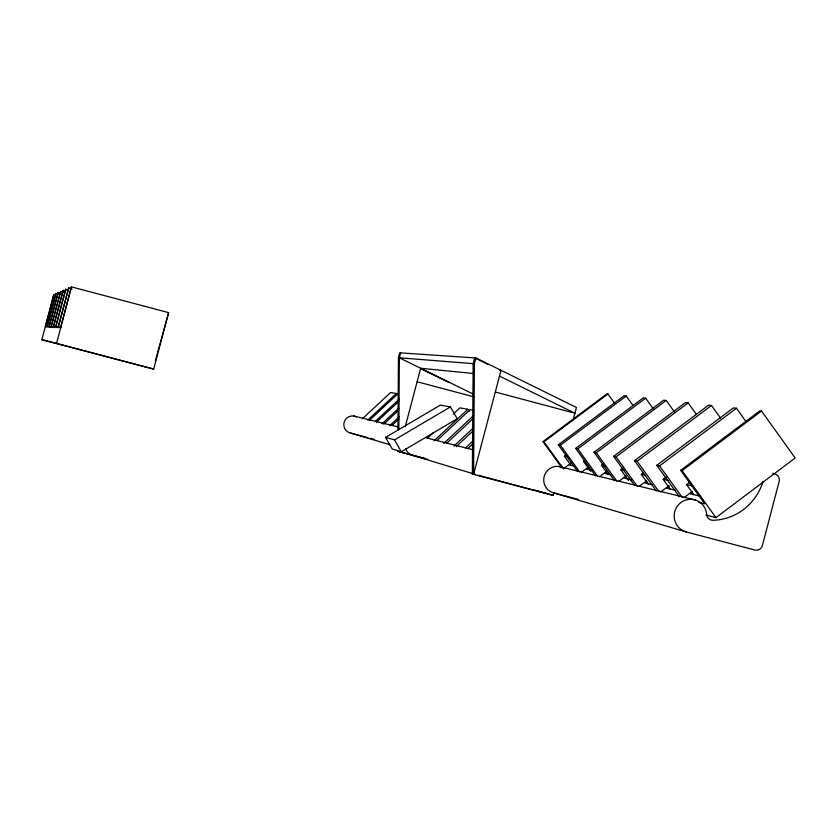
<?xml version="1.0" encoding="UTF-8"?>
<svg xmlns="http://www.w3.org/2000/svg" width="837" height="837" viewBox="0 0 837 837"><rect width="100%" height="100%" fill="white"/><g stroke="black" fill="none" stroke-linecap="round" stroke-linejoin="round"><path stroke-width="1.26" d="M397.941 430.532L398.454 357.723L399.741 352.827L475.939 357.964L576.442 407.483L573.272 419.567M398.841 429.454L399.343 357.797L400.641 352.89M499.699 370.205L501.007 370.32L473.585 474.443L472.35 474.066L473.167 363.656L474.694 357.88L488.327 364.597M473.585 474.443L474.412 363.75L475.939 357.964M405.265 426.65L420.666 368.27L473.826 373.543M472.35 474.066L553.309 495.452L553.979 492.92M560.633 467.621L561.292 465.1M71.229 288.671L68.728 288.001L58.339 327.162L60.703 327.236L71.417 286.861L168.614 312.63L153.663 369.086L41.85 339.707L53.892 294.321L45.397 326.744L47.008 326.796L55.849 293.494L58.611 294.049M56.11 293.379L47.238 326.807L48.954 326.859L58.056 292.552L60.829 293.096M51.695 327.529L49.195 326.869L58.328 292.437M53.777 327.591L51.266 326.932L60.682 291.433L63.193 292.092M55.985 327.665L53.474 327.005L63.193 290.355L65.704 291.025M68.393 289.895L65.537 289.361L55.535 327.068L53.474 327.005M58.349 327.748L55.828 327.079L65.872 289.215M68.728 288.001L58.035 327.152L55.828 327.079M41.85 339.707L56.571 343.432L71.417 286.861M155.431 360.946L157.565 352.89M157.9 351.634L168.614 312.63M453.884 446.121L473.491 427.822M456.123 446.696L473.01 430.94M465.508 447.983L473.135 440.848M467.778 448.642L473.397 443.401M367.788 420.08L396.393 393.474L390.607 392.511L362.4 418.751M369.274 420.456L397.993 393.735M375.74 421.011L399.27 399.113M376.347 422.277L399.029 401.164M382.08 423.763L398.83 408.163M383.681 424.16L398.632 410.245M389.697 425.646L399.176 416.816M392.312 425.175L398.977 418.971M427.602 438.054L433.315 432.729M453.298 414.095L459.952 407.881L467.904 409.262L469.63 411.155M434.005 440.89L467.904 409.262M437.008 440.534L470.101 409.649L473.658 410.266M443.725 443.453L473.711 415.466M446.812 443.129L473.167 418.521M684.007 497.659L692.304 491.424M692.419 492.302L690.358 493.851L700.349 496.247M705.905 515.006L715.949 517.643L795.15 458.006L761.544 411.03L759.902 410.841L680.659 470.321L704.764 503.843L698.717 502.346M599.512 476.703L606.804 471.241M606.971 471.859L604.879 473.428L610.801 474.841M628.597 480.501L620.782 469.683L622.874 468.113M656.313 490.974L634.498 460.695L708.625 405.16L711.502 405.485L720.511 418.05M634.498 460.695L637.093 461.239L711.502 405.485M618.669 481.453L625.961 475.991M626.327 476.504L624.256 478.063L631.82 479.863M648.633 484.497L641.309 474.338L643.391 472.779M679.351 496.686L656.783 465.341L733.39 407.912L736.466 408.247L746.227 421.879M656.783 465.341L659.566 465.927L736.466 408.247M639.049 486.506L646.352 481.034M646.938 481.432L644.867 482.98L652.358 484.769M669.998 488.756L663.197 479.308L666.304 476.985M680.659 470.321L682.145 470.635L761.544 411.03M660.78 491.905L669.035 485.711M668.92 486.684L666.859 488.243L675.564 490.325M693.8 494.636L686.591 484.623L689.688 482.3M561.899 467.789L542.972 441.601L606.898 393.892L607.965 394.007L614.682 403.35M542.972 441.601L543.924 441.81L607.965 394.007M577.603 471.472L558.352 444.813L623.994 395.786L626.254 396.037L632.908 405.286M558.352 444.813L560.371 445.232L626.254 396.037M570.97 465.382L564.379 456.27L566.44 454.721M595.494 475.876L575.668 448.423L643.245 397.92L645.641 398.182L653.247 408.78M575.668 448.423L577.823 448.873L645.641 398.182M564.462 468.019L570.656 463.395M614.504 480.595L594.061 452.262L663.689 400.191L666.231 400.463L674.549 412.045M594.061 452.262L596.342 452.744L666.231 400.463M581.485 472.225L587.752 467.538M588.714 467.517L586.643 469.076L592.68 470.52M608.269 474.673L601.5 465.299L603.571 463.75M634.739 485.617L613.636 456.343L685.44 402.597L688.14 402.89L696.415 414.43M613.636 456.343L616.063 456.856L688.14 402.89M401.331 451.739L457.232 418.772L450.432 406.918L440.304 405.139L385.564 437.374L392.25 448.988L401.331 451.739L394.499 439.875L385.564 437.374M394.499 439.875L450.432 406.918M60.682 291.433L51.015 326.922L49.195 326.869M63.193 290.355L53.202 326.995L51.266 326.932M398.454 357.723L474.412 363.75M564.379 456.27L568.061 457.096M585.837 461.742L583.347 461.177L590.65 471.283M601.5 465.299L605.141 466.125M620.782 469.683L624.36 470.488M641.309 474.338L645.118 475.207M663.197 479.308L668.24 480.459M686.591 484.623L692.89 486.056M569.442 464.964L574.412 466.146M353.716 416.01L397.816 426.839M559.022 466.502L695.61 500.076M425.907 437.751L473.303 449.835M58.339 327.162L60.85 327.822M56.571 343.432L153.663 369.086M356.468 416.91A8.684 8.611 -75.9 0 0 344.405 421.461A8.684 8.611 -75.9 0 0 350.211 432.991L367.778 437.625M370.278 438.285L374.045 439.279M425.353 458.603L397.795 451.331L427.686 459.325M561.188 467.015A13.486 13.266 -77.1 0 0 544.28 476.065A13.486 13.266 -77.1 0 0 553.581 492.878L578.482 499.448M536.768 490.754L542.753 492.334M553.581 492.878L686.256 531.955L754.922 550.045A6.215 6.068 -77.1 0 0 762.361 545.578L779.163 481.463A6.215 6.068 -80 0 0 774.874 473.888L772.645 473.292M68.372 288.148L72.118 289.152M417.108 381.745L473.815 396.843M65.537 289.361L68.048 290.031M58.056 292.552L60.546 293.212M55.849 293.494L58.349 294.153M495.295 391.998L574.925 413.248L499.49 376.095M350.211 432.991L389.854 444.667M543.945 492.648L553.309 495.452M536.684 490.775L543.38 492.773M475.437 474.433L412.672 455.37A10.18 10.075 -76.1 0 1 405.631 448.569M477.896 475.175L533.514 490.074A4.447 4.373 -76.3 0 0 535.554 490.116M399.343 357.797L473.355 394.143M420.896 368.74L448.831 382.467M577.823 448.873L597.712 476.42M560.371 445.232L579.696 471.984M543.924 441.81L563.437 468.793M659.566 465.927L682.218 497.387M637.093 461.239L658.991 491.633M616.063 456.856L637.25 486.245M596.342 452.744L616.869 481.181M682.145 470.635L715.949 517.643M686.256 531.955A16.625 16.269 -77.4 0 1 674.245 514.452A16.625 16.269 -77.4 0 1 689.29 499.323A16.625 16.269 -77.4 0 1 706.292 511.805L706.867 515.592A6.225 6.089 -77.8 0 0 712.894 520.29A54.614 53.453 -80 0 0 763.051 481.401"/></g></svg>
